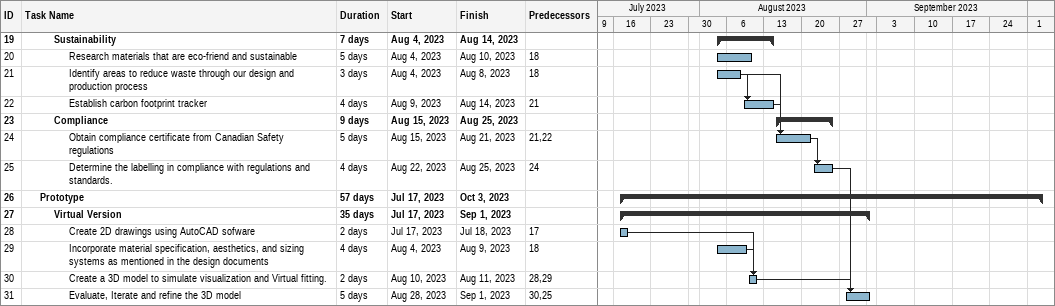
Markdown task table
| ID | Level | Task | Duration | Start | Finish | Predecessors |
|---|---|---|---|---|---|---|
| 19 | 3 | **Sustainability** | 7d | 2023-08-04 | 2023-08-14 |  |
| 20 | 4 | Research materials that are eco-friend and sustainable | 5d | 2023-08-04 | 2023-08-10 | 18 |
| 21 | 4 | Identify areas to reduce waste through our design and production process | 3d | 2023-08-04 | 2023-08-08 | 18 |
| 22 | 4 | Establish carbon footprint tracker | 4d | 2023-08-09 | 2023-08-14 | 21 |
| 23 | 3 | **Compliance** | 9d | 2023-08-15 | 2023-08-25 |  |
| 24 | 4 | Obtain compliance certificate from Canadian Safety regulations | 5d | 2023-08-15 | 2023-08-21 | 21, 22 |
| 25 | 4 | Determine the labelling in compliance with regulations and standards. | 4d | 2023-08-22 | 2023-08-25 | 24 |
| 26 | 2 | **Prototype** | 57d | 2023-07-17 | 2023-10-03 |  |
| 27 | 3 | **Virtual Version** | 35d | 2023-07-17 | 2023-09-01 |  |
| 28 | 4 | Create 2D drawings using AutoCAD sofware | 2d | 2023-07-17 | 2023-07-18 | 17 |
| 29 | 4 | Incorporate material specification, aesthetics, and sizing systems as mentioned in the design documents | 4d | 2023-08-04 | 2023-08-09 | 18 |
| 30 | 4 | Create a 3D model to simulate visualization and Virtual fitting. | 2d | 2023-08-10 | 2023-08-11 | 28, 29 |
| 31 | 4 | Evaluate, Iterate and refine the 3D model | 5d | 2023-08-28 | 2023-09-01 | 30, 25 |
